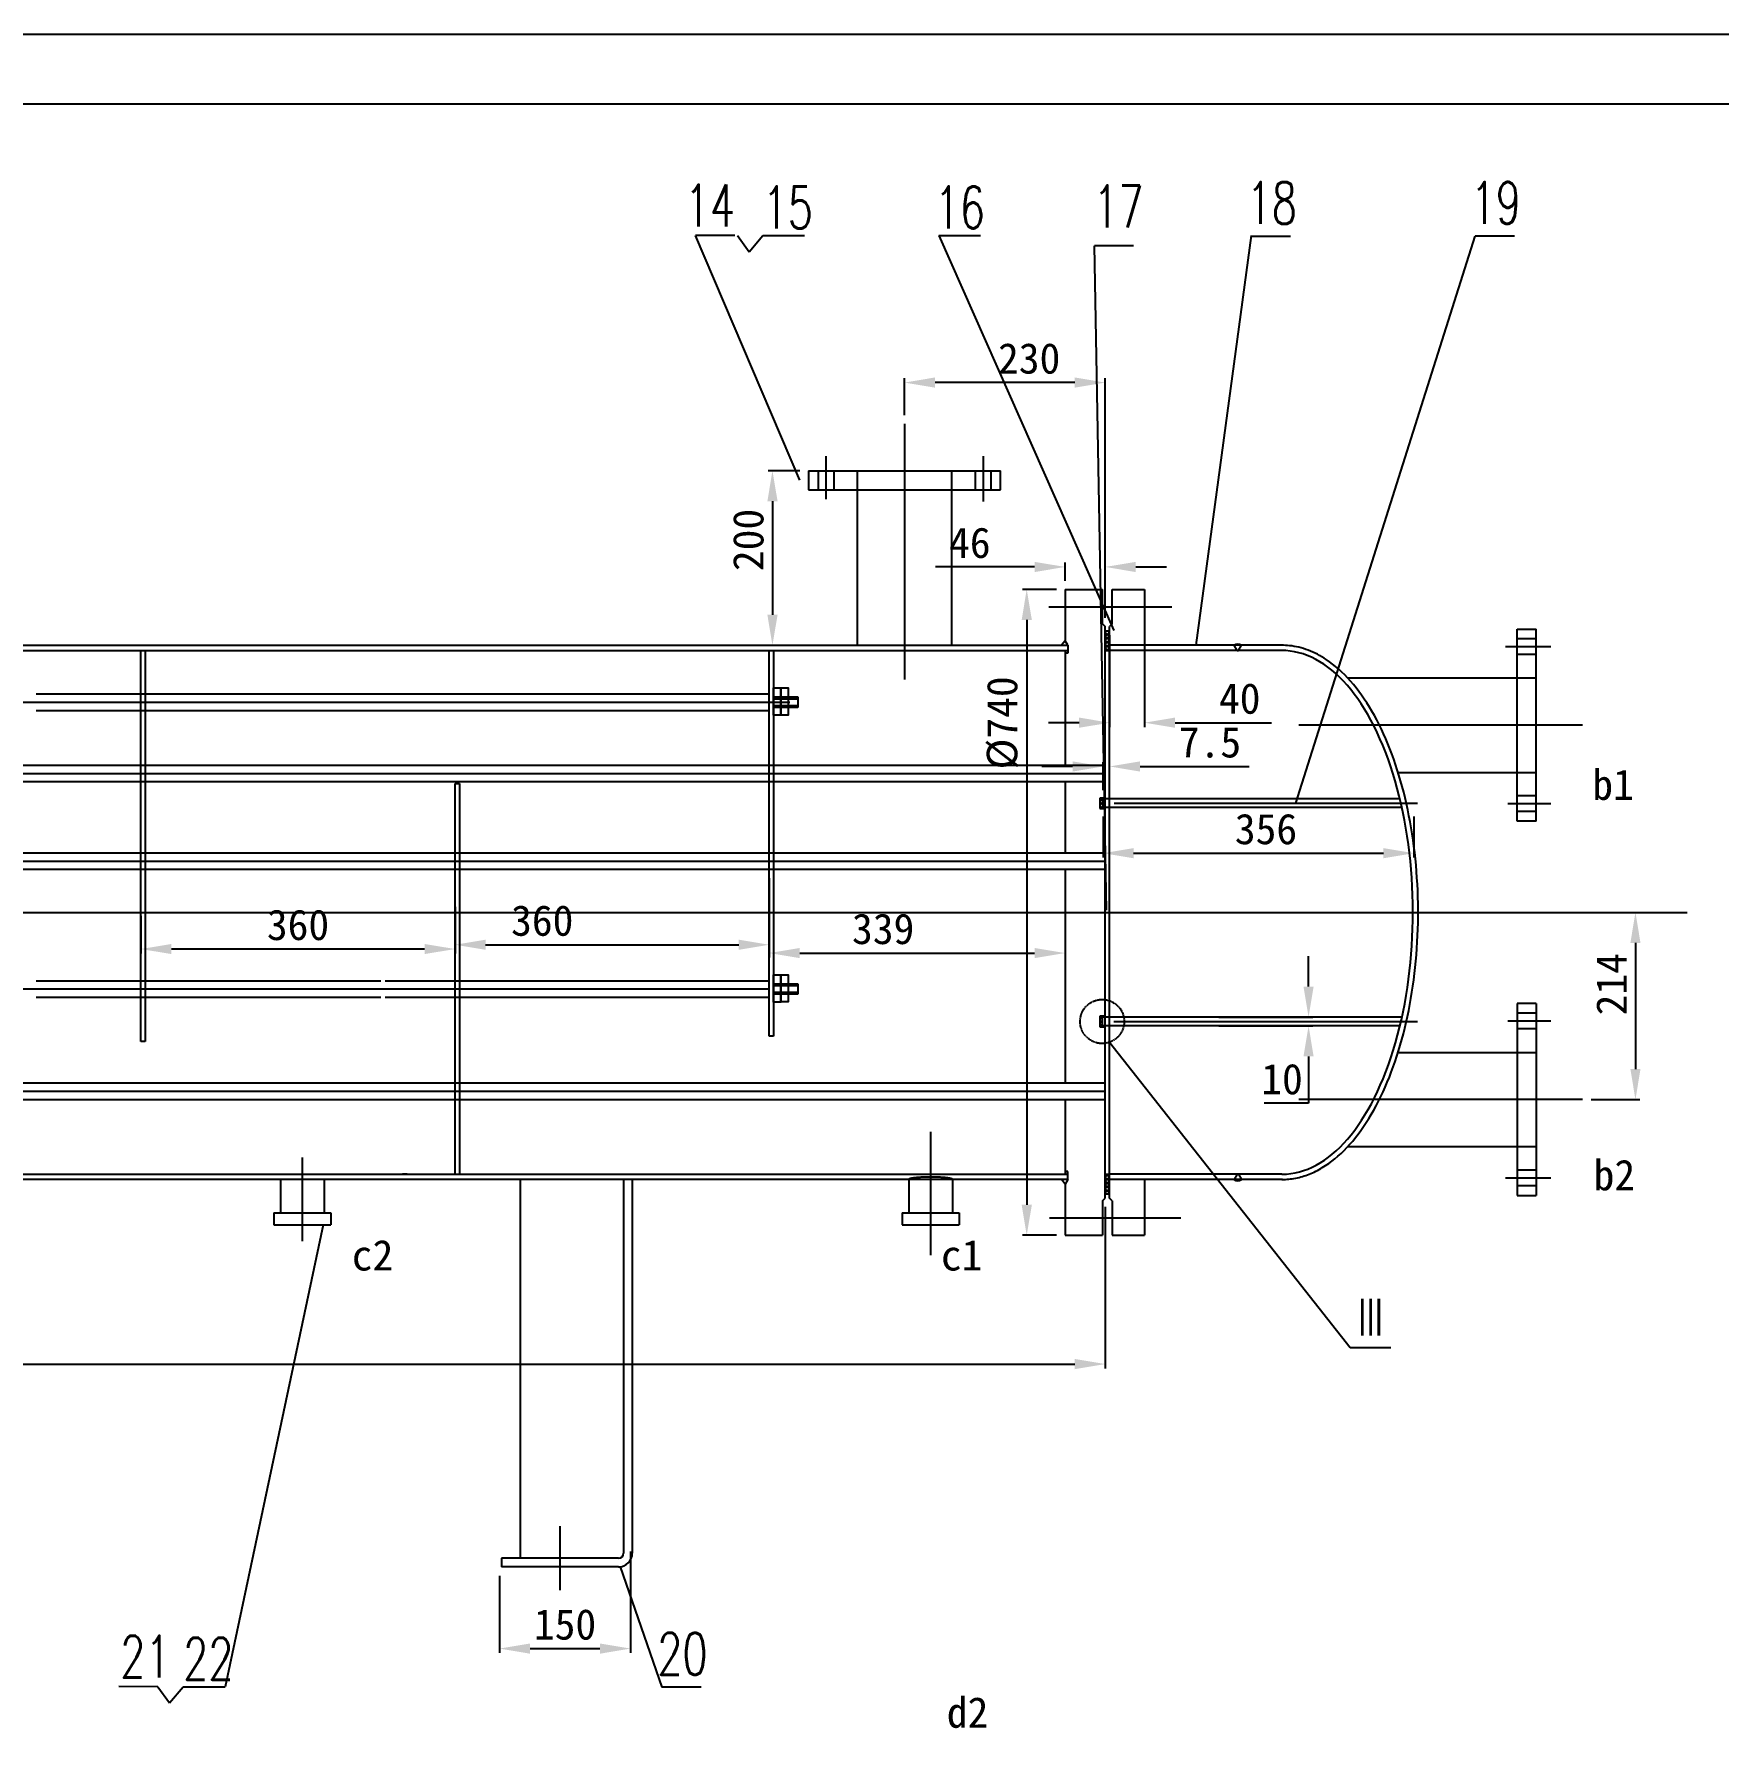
# Model space of a CAD drawing. Header units: millimetres. Extents: x -488296 to -479566, y 284705 to 289457.
# Drawn here: x -483095 to -481165, y 287509 to 289457 of the extents above; entities that cross this region are included whole.
import ezdxf
from ezdxf.lldxf.tags import DXFTag

# ---------------------------------------------------------------- set-up
doc = ezdxf.new("R2010")
doc.units = ezdxf.units.MM
doc.linetypes.add('CENTER2', pattern=[1.125, 0.75, -0.125, 0.125, -0.125])
for name, color, linetype in [('CDR_DWG1', 4, 'Continuous'), ('xishixian', 3, 'CENTER2'), ('中心线', 1, 'CENTERX2')]:
    doc.layers.add(name, color=color, linetype=linetype)
doc.styles.add('HZ', font='ROMANS.shx', dxfattribs={"width": 0.7, "height": 32, "bigfont": 'HZ.shx'})
tags = doc.linetypes.add('CENTERX2', pattern=[101.6, 63.5, -12.7, 12.7, -12.7]).pattern_tags.tags
tags[10:11] = [DXFTag(74, 4), DXFTag(75, 0), DXFTag(340, '0'), DXFTag(46, 1.0), DXFTag(50, 0.0), DXFTag(44, 0.0), DXFTag(45, 0.0)]
tags[8:9] = [DXFTag(74, 4), DXFTag(75, 0), DXFTag(340, '0'), DXFTag(46, 1.0), DXFTag(50, 0.0), DXFTag(44, 0.0), DXFTag(45, 0.0)]
tags[6:7] = [DXFTag(74, 4), DXFTag(75, 0), DXFTag(340, '0'), DXFTag(46, 1.0), DXFTag(50, 0.0), DXFTag(44, 0.0), DXFTag(45, 0.0)]
tags[4:5] = [DXFTag(74, 4), DXFTag(75, 0), DXFTag(340, '0'), DXFTag(46, 1.0), DXFTag(50, 0.0), DXFTag(44, 0.0), DXFTag(45, 0.0)]
doc.dimstyles.get("Standard").update_dxf_attribs({"dimscale": 10, "dimtxt": 3.5, "dimasz": 3.5, "dimexe": 0.5, "dimexo": 1, "dimgap": 1, "dimtad": 1, "dimtoh": 1, "dimdec": 1, "dimdsep": 46, "dimtxsty": 'Standard', "dimcen": 0.09, "dimclrd": 256, "dimclre": 256, "dimclrt": 256, "dimadec": 0, "dimazin": 2, "dimtfac": 1, "dimtdec": 1, "dimtofl": 0, "dimtmove": 0, "dimatfit": 3, "dimfxl": 1, "dimtolj": 1, "dimtzin": 0, "dimarcsym": 0})

# ---------------------------------------------------------------- blocks, each defined once
blk = doc.blocks.new('*D14')
at = {"lineweight": -2}
for p, q in [((-481869.4, 288560.8), (-481869.4, 288513.6)), ((-481513.2, 288560.8), (-481513.2, 288513.6)), ((-481834.4, 288518.6), (-481548.2, 288518.6))]:
    blk.add_line(p, q, dxfattribs=at)
for points in [[(-481834.4, 288524.4), (-481834.4, 288512.8), (-481869.4, 288518.6)], [(-481548.2, 288524.4), (-481548.2, 288512.8), (-481513.2, 288518.6)]]:
    blk.add_solid(points)
at = {"layer": 'DEFPOINTS', "color": 0}
for p in [(-481869.4, 288570.8), (-481513.2, 288570.8), (-481513.2, 288518.6)]:
    blk.add_point(p, dxfattribs=at)
at = {"insert": (-481682.7, 288546.1), "char_height": 35, "attachment_point": 5}
blk.add_mtext('\\A1;356', dxfattribs=at)
blk = doc.blocks.new('*D16')
at = {"lineweight": -2}
for p, q in [((-481274.7, 288450.8), (-481254.3, 288450.8)), ((-481259.3, 288415.8), (-481259.3, 288271.3)), ((-481309.9, 288236.3), (-481254.3, 288236.3))]:
    blk.add_line(p, q, dxfattribs=at)
for points in [[(-481265.1, 288415.8), (-481253.5, 288415.8), (-481259.3, 288450.8)], [(-481265.1, 288271.3), (-481253.5, 288271.3), (-481259.3, 288236.3)]]:
    blk.add_solid(points)
at = {"layer": 'DEFPOINTS', "color": 0}
for p in [(-481284.7, 288450.8), (-481319.9, 288236.3), (-481259.3, 288236.3)]:
    blk.add_point(p, dxfattribs=at)
at = {"insert": (-481286.8, 288368.5), "char_height": 35, "attachment_point": 5, "rotation": 90}
blk.add_mtext('\\A1;214', dxfattribs=at)
blk = doc.blocks.new('*D38')
at = {"lineweight": -2}
for p, q in [((-482096.9, 289020.6), (-482096.9, 289062.8)), ((-481901.9, 289057.8), (-482061.9, 289057.8)), ((-481866.9, 288850.8), (-481866.9, 289062.8))]:
    blk.add_line(p, q, dxfattribs=at)
for points in [[(-482061.9, 289063.7), (-482061.9, 289052), (-482096.9, 289057.8)], [(-481901.9, 289063.7), (-481901.9, 289052), (-481866.9, 289057.8)]]:
    blk.add_solid(points)
at = {"layer": 'DEFPOINTS', "color": 0}
for p in [(-482096.9, 289057.8), (-482096.9, 289010.6), (-481866.9, 288840.8)]:
    blk.add_point(p, dxfattribs=at)
at = {"insert": (-481954.1, 289085.3), "char_height": 35, "attachment_point": 5}
blk.add_mtext('\\A1;230', dxfattribs=at)
blk = doc.blocks.new('*D17')
at = {"lineweight": -2}
for p, q in [((-482252, 288480.1), (-482252, 288399.2)), ((-481912.9, 288440.8), (-481912.9, 288399.2)), ((-482217, 288404.2), (-481947.9, 288404.2))]:
    blk.add_line(p, q, dxfattribs=at)
for points in [[(-482217, 288410), (-482217, 288398.4), (-482252, 288404.2)], [(-481947.9, 288410), (-481947.9, 288398.4), (-481912.9, 288404.2)]]:
    blk.add_solid(points)
at = {"layer": 'DEFPOINTS', "color": 0}
for p in [(-482252, 288490.1), (-481912.9, 288450.8), (-481912.9, 288404.2)]:
    blk.add_point(p, dxfattribs=at)
at = {"insert": (-482121.4, 288431.7), "char_height": 35, "attachment_point": 5}
blk.add_mtext('\\A1;339', dxfattribs=at)
blk = doc.blocks.new('*D18')
at = {"lineweight": -2}
for p, q in [((-482252, 288490.1), (-482252, 288408.7)), ((-482612, 288457), (-482612, 288408.7)), ((-482577, 288413.7), (-482287, 288413.7))]:
    blk.add_line(p, q, dxfattribs=at)
for points in [[(-482577, 288419.5), (-482577, 288407.9), (-482612, 288413.7)], [(-482287, 288419.5), (-482287, 288407.9), (-482252, 288413.7)]]:
    blk.add_solid(points)
at = {"layer": 'DEFPOINTS', "color": 0}
for p in [(-482252, 288500.1), (-482612, 288467), (-482252, 288413.7)]:
    blk.add_point(p, dxfattribs=at)
at = {"insert": (-482512.1, 288441.2), "char_height": 35, "attachment_point": 5}
blk.add_mtext('\\A1;360', dxfattribs=at)
blk = doc.blocks.new('*D39')
at = {"lineweight": -2}
for p, q in [((-485517, 288113.3), (-485517, 287928.3)), ((-481866.9, 288113.3), (-481866.9, 287928.3)), ((-485482, 287933.3), (-481901.9, 287933.3))]:
    blk.add_line(p, q, dxfattribs=at)
for points in [[(-485482, 287939.1), (-485482, 287927.4), (-485517, 287933.3)], [(-481901.9, 287939.1), (-481901.9, 287927.4), (-481866.9, 287933.3)]]:
    blk.add_solid(points)
at = {"layer": 'DEFPOINTS', "color": 0}
for p in [(-485517, 288123.3), (-481866.9, 288123.3), (-481866.9, 287933.3)]:
    blk.add_point(p, dxfattribs=at)
at = {"insert": (-483720.1, 287960.8), "char_height": 35, "attachment_point": 5}
blk.add_mtext('\\A1;3650', dxfattribs=at)
blk = doc.blocks.new('*D19')
at = {"lineweight": -2}
for p, q in [((-481922.9, 288820.8), (-481961.9, 288820.8)), ((-481956.9, 288785.8), (-481956.9, 288115.8)), ((-481922.9, 288080.8), (-481961.9, 288080.8))]:
    blk.add_line(p, q, dxfattribs=at)
for points in [[(-481962.7, 288785.8), (-481951, 288785.8), (-481956.9, 288820.8)], [(-481962.7, 288115.8), (-481951, 288115.8), (-481956.9, 288080.8)]]:
    blk.add_solid(points)
at = {"layer": 'DEFPOINTS', "color": 0}
for p in [(-481912.9, 288820.8), (-481956.9, 288080.8), (-481912.9, 288080.8)]:
    blk.add_point(p, dxfattribs=at)
at = {"insert": (-481984.4, 288667.9), "char_height": 35, "attachment_point": 5, "rotation": 90}
blk.add_mtext('\\A1;%%C740', dxfattribs=at)
blk = doc.blocks.new('*D20')
at = {"lineweight": -2}
for p, q in [((-482216.9, 288956.8), (-482253.3, 288956.8)), ((-482248.3, 288921.8), (-482248.3, 288791.8)), ((-482254.4, 288756.8), (-482253.3, 288756.8))]:
    blk.add_line(p, q, dxfattribs=at)
for points in [[(-482254.1, 288921.8), (-482242.4, 288921.8), (-482248.3, 288956.8)], [(-482254.1, 288791.8), (-482242.4, 288791.8), (-482248.3, 288756.8)]]:
    blk.add_solid(points)
at = {"layer": 'DEFPOINTS', "color": 0}
for p in [(-482206.9, 288956.8), (-482248.3, 288756.8), (-482244.4, 288756.8)]:
    blk.add_point(p, dxfattribs=at)
at = {"insert": (-482275.8, 288877.5), "char_height": 35, "attachment_point": 5, "rotation": 90}
blk.add_mtext('\\A1;200', dxfattribs=at)
blk = doc.blocks.new('*D28')
at = {"lineweight": -2}
for p, q in [((-481821.9, 288810.8), (-481821.9, 288663.1)), ((-481861.9, 288768.3), (-481861.9, 288663.1)), ((-481896.9, 288668.1), (-481931.9, 288668.1)), ((-481786.9, 288668.1), (-481676.5, 288668.1))]:
    blk.add_line(p, q, dxfattribs=at)
for points in [[(-481896.9, 288674), (-481896.9, 288662.3), (-481861.9, 288668.1)], [(-481786.9, 288674), (-481786.9, 288662.3), (-481821.9, 288668.1)]]:
    blk.add_solid(points)
at = {"layer": 'DEFPOINTS', "color": 0}
for p in [(-481821.9, 288820.8), (-481861.9, 288778.3), (-481821.9, 288668.1)]:
    blk.add_point(p, dxfattribs=at)
at = {"insert": (-481712.8, 288695.6), "char_height": 35, "attachment_point": 5}
blk.add_mtext('\\A1;40', dxfattribs=at)
blk = doc.blocks.new('*D29')
at = {"lineweight": -2}
for p, q in [((-481947.9, 288846.6), (-482061.3, 288846.6)), ((-481912.9, 288830.8), (-481912.9, 288851.6)), ((-481866.9, 288788.3), (-481866.9, 288851.6)), ((-481831.9, 288846.6), (-481796.9, 288846.6))]:
    blk.add_line(p, q, dxfattribs=at)
for points in [[(-481947.9, 288852.4), (-481947.9, 288840.7), (-481912.9, 288846.6)], [(-481831.9, 288852.4), (-481831.9, 288840.7), (-481866.9, 288846.6)]]:
    blk.add_solid(points)
at = {"layer": 'DEFPOINTS', "color": 0}
for p in [(-481912.9, 288846.6), (-481912.9, 288820.8), (-481866.9, 288778.3)]:
    blk.add_point(p, dxfattribs=at)
at = {"insert": (-482022.1, 288874.1), "char_height": 35, "attachment_point": 5}
blk.add_mtext('\\A1;46', dxfattribs=at)
blk = doc.blocks.new('*D6')
at = {"lineweight": -2}
for p, q in [((-481633.9, 288365.8), (-481633.9, 288400.8)), ((-481736.9, 288330.8), (-481628.9, 288330.8)), ((-481736.9, 288320.8), (-481628.9, 288320.8)), ((-481633.9, 288285.8), (-481633.9, 288232.1)), ((-481633.9, 288232.1), (-481684.7, 288232.1))]:
    blk.add_line(p, q, dxfattribs=at)
for points in [[(-481639.7, 288365.8), (-481628.1, 288365.8), (-481633.9, 288330.8)], [(-481639.7, 288285.8), (-481628.1, 288285.8), (-481633.9, 288320.8)]]:
    blk.add_solid(points)
at = {"layer": 'DEFPOINTS', "color": 0}
for p in [(-481746.9, 288330.8), (-481746.9, 288320.8), (-481633.9, 288320.8)]:
    blk.add_point(p, dxfattribs=at)
at = {"insert": (-481664.3, 288259.6), "char_height": 35, "attachment_point": 5}
blk.add_mtext('\\A1;10', dxfattribs=at)
blk = doc.blocks.new('*D7')
at = {"lineweight": -2}
for p, q in [((-482972, 288447), (-482972, 288403.8)), ((-482612, 288445.7), (-482612, 288403.8)), ((-482647, 288408.8), (-482937, 288408.8))]:
    blk.add_line(p, q, dxfattribs=at)
for points in [[(-482937, 288414.6), (-482937, 288403), (-482972, 288408.8)], [(-482647, 288414.6), (-482647, 288403), (-482612, 288408.8)]]:
    blk.add_solid(points)
at = {"layer": 'DEFPOINTS', "color": 0}
for p in [(-482972, 288457), (-482612, 288455.7), (-482972, 288408.8)]:
    blk.add_point(p, dxfattribs=at)
at = {"insert": (-482792, 288436.3), "char_height": 35, "attachment_point": 5}
blk.add_mtext('\\A1;360', dxfattribs=at)
blk = doc.blocks.new('*D24')
at = {"lineweight": -2}
for p, q in [((-482411, 287718.7), (-482411, 287602.3)), ((-482561, 287690.8), (-482561, 287602.3)), ((-482526, 287607.3), (-482446, 287607.3))]:
    blk.add_line(p, q, dxfattribs=at)
for points in [[(-482526, 287613.1), (-482526, 287601.4), (-482561, 287607.3)], [(-482446, 287613.1), (-482446, 287601.4), (-482411, 287607.3)]]:
    blk.add_solid(points)
at = {"layer": 'DEFPOINTS', "color": 0}
for p in [(-482411, 287728.7), (-482561, 287700.8), (-482411, 287607.3)]:
    blk.add_point(p, dxfattribs=at)
at = {"insert": (-482486, 287634.8), "char_height": 35, "attachment_point": 5}
blk.add_mtext('\\A1;150', dxfattribs=at)
blk = doc.blocks.new('*D43')
at = {"lineweight": -2}
for p, q in [((-481904.4, 288618), (-481939.4, 288618)), ((-481869.4, 288590.8), (-481869.4, 288623)), ((-481861.9, 288590.8), (-481861.9, 288623)), ((-481826.9, 288618), (-481701.9, 288618))]:
    blk.add_line(p, q, dxfattribs=at)
for points in [[(-481904.4, 288623.8), (-481904.4, 288612.1), (-481869.4, 288618)], [(-481826.9, 288623.8), (-481826.9, 288612.1), (-481861.9, 288618)]]:
    blk.add_solid(points)
at = {"layer": 'DEFPOINTS', "color": 0}
for p in [(-481869.4, 288618), (-481869.4, 288580.8), (-481861.9, 288580.8)]:
    blk.add_point(p, dxfattribs=at)
at = {"insert": (-481746.9, 288645.5), "char_height": 35, "attachment_point": 5}
blk.add_mtext('\\A1;7.5', dxfattribs=at)

msp = doc.modelspace()

# ---------------------------------------------------------------- hatches: boundary and pattern name
h = msp.add_hatch()
h.set_pattern_fill('ANSI37', color=0, style=0)
h.set_pattern_definition([(45, (5408.5745, 952.103), (-2.24506403, 2.24506403), []), (135, (5408.5745, 952.103), (-2.24506403, -2.24506403), [])])
h.paths.add_polyline_path([(-481866.94, 288750.78), (-481861.94, 288750.78), (-481861.94, 288773.28), (-481866.94, 288773.28)])
h.paths.add_polyline_path([(-481861.94, 288150.78), (-481866.94, 288150.78), (-481866.94, 288128.28), (-481861.94, 288128.28)])
h = msp.add_hatch()
h.set_pattern_fill('ANSI37', color=0, style=0)
h.set_pattern_definition([(45, (4796.353, 188.007), (-2.24506403, 2.24506403), []), (135, (4796.353, 188.007), (-2.24506403, -2.24506403), [])])
h.paths.add_polyline_path([(-481869.64, 288575.78), (-481872.64, 288575.78), (-481872.64, 288569.78), (-481869.64, 288569.78)])
h.paths.add_polyline_path([(-481869.64, 288581.78), (-481872.64, 288581.78), (-481872.64, 288575.78), (-481869.64, 288575.78)])
h = msp.add_hatch()
h.set_pattern_fill('ANSI37', color=0, style=0)
h.set_pattern_definition([(45, (4796.0513, -61.992), (-2.24506403, 2.24506403), []), (135, (4796.0513, -61.992), (-2.24506403, -2.24506403), [])])
h.paths.add_polyline_path([(-481869.94, 288325.78), (-481872.94, 288325.78), (-481872.94, 288319.78), (-481869.94, 288319.78)])
h.paths.add_polyline_path([(-481869.94, 288331.78), (-481872.94, 288331.78), (-481872.94, 288325.78), (-481869.94, 288325.78)])

# ---------------------------------------------------------------- linework, layer by layer
at = {"color": 0}
for p, q in [((-482217.08, 288946.09), (-482336.3, 289226.47)), ((-482291.5, 289226.36), (-482336.3, 289226.47)), ((-482057.77, 289226.47), (-481857.14, 288773.88)), ((-481865.5, 288453.34), (-481879.28, 289214.53)), ((-481834.48, 289214.42), (-481879.28, 289214.53)), ((-481762.78, 288756.78), (-481699.45, 289226.29)), ((-481654.72, 289225.2), (-481699.52, 289225.31)), ((-481648.64, 288575.78), (-481442.82, 289225.49)), ((-481398.02, 289225.38), (-481442.82, 289225.49)), ((-482206.94, 288956.78), (-481986.94, 288956.78)), ((-482206.94, 288956.78), (-482206.94, 288934.78)), ((-482195.94, 288956.78), (-482195.94, 288934.78)), ((-482177.94, 288956.78), (-482177.94, 288934.78)), ((-482150.94, 288956.78), (-482042.94, 288956.78)), ((-482150.94, 288756.78), (-482150.94, 288956.78)), ((-482042.94, 288956.78), (-482042.94, 288756.78)), ((-482015.94, 288956.78), (-482015.94, 288934.78)), ((-481997.94, 288956.78), (-481997.94, 288934.78)), ((-481986.94, 288934.78), (-481986.94, 288956.78)), ((-482206.94, 288934.78), (-481986.94, 288934.78)), ((-481912.94, 288820.78), (-481912.94, 288761.98)), ((-481912.94, 288820.78), (-481869.94, 288820.78)), ((-481869.94, 288781.28), (-481869.94, 288820.78)), ((-481858.94, 288820.78), (-481821.94, 288820.78)), ((-481858.94, 288781.28), (-481858.94, 288820.78)), ((-481821.94, 288820.78), (-481821.94, 288756.78)), ((-481869.94, 288781.28), (-481866.94, 288778.28)), ((-481858.94, 288781.28), (-481861.94, 288778.28)), ((-481912.94, 288761.98), (-481916.87, 288756.78)), ((-481909.94, 288756.78), (-481912.94, 288761.98)), ((-481866.94, 288123.28), (-481866.94, 288778.28)), ((-481866.94, 288123.28), (-481866.94, 288778.28)), ((-481866.94, 288773.28), (-481861.94, 288773.28)), ((-481861.94, 288123.28), (-481861.94, 288778.28)), ((-481861.94, 288123.28), (-481861.94, 288778.28)), ((-481394.89, 288555.23), (-481394.89, 288775.23)), ((-481394.89, 288775.23), (-481372.89, 288775.23)), ((-481372.89, 288764.23), (-481394.89, 288764.23)), ((-481372.89, 288555.23), (-481372.89, 288775.23)), ((-485473.98, 288756.78), (-481909.94, 288756.78)), ((-485470.98, 288750.78), (-481909.94, 288750.78)), ((-482971.98, 288303.03), (-482971.98, 288750.78)), ((-482966.98, 288750.78), (-482966.98, 288303.03)), ((-482946.98, 288750.78), (-482941.98, 288750.78)), ((-482254.72, 288756.78), (-482249.72, 288756.78)), ((-482251.98, 288309.03), (-482251.98, 288750.78)), ((-482246.98, 288750.78), (-482246.98, 288309.03)), ((-481912.94, 288750.78), (-481912.94, 288619.57)), ((-481909.94, 288747.78), (-481912.94, 288747.78)), ((-481909.94, 288756.78), (-481909.94, 288747.78)), ((-481866.94, 288750.78), (-481861.94, 288750.78)), ((-481663.62, 288756.78), (-481861.94, 288756.78)), ((-481663.97, 288750.78), (-481861.94, 288750.78)), ((-481715.88, 288750.78), (-481719.35, 288756.78)), ((-481715.88, 288750.78), (-481714.38, 288750.78)), ((-481714.38, 288750.78), (-481710.92, 288756.78)), ((-481372.89, 288746.23), (-481394.89, 288746.23)), ((-481372.89, 288719.23), (-481589.07, 288719.23)), ((-481372.89, 288611.23), (-481372.89, 288719.23)), ((-483092.06, 288701.13), (-482251.98, 288701.13)), ((-483092.06, 288682.13), (-482251.98, 288682.13)), ((-482246.98, 288697.63), (-482219.26, 288697.63)), ((-482246.98, 288685.63), (-482246.98, 288697.63)), ((-482246.98, 288695.63), (-482219.26, 288695.63)), ((-482219.26, 288687.63), (-482246.98, 288687.63)), ((-482219.26, 288685.63), (-482246.98, 288685.63)), ((-482219.26, 288697.63), (-482219.26, 288685.63)), ((-485516.98, 288619.57), (-481866.94, 288619.57)), ((-481531.81, 288611.23), (-481372.89, 288611.23)), ((-485516.98, 288600.57), (-481866.94, 288600.57)), ((-482611.98, 288150.67), (-482611.98, 288598.42)), ((-482611.98, 288598.42), (-482606.98, 288598.42)), ((-482606.98, 288598.42), (-482606.98, 288150.67)), ((-481912.94, 288600.57), (-481912.94, 288519.14)), ((-481866.94, 288581.78), (-481872.94, 288581.78)), ((-481872.94, 288581.78), (-481872.94, 288569.78)), ((-481872.94, 288569.78), (-481866.94, 288569.78)), ((-481872.94, 288569.78), (-481869.94, 288569.78)), ((-481869.44, 288569.78), (-481869.44, 288581.78)), ((-481529.14, 288580.78), (-481869.44, 288580.78)), ((-481526.85, 288570.78), (-481869.44, 288570.78)), ((-481372.89, 288584.23), (-481394.89, 288584.23)), ((-481372.89, 288566.23), (-481394.89, 288566.23)), ((-481372.89, 288555.23), (-481394.89, 288555.23)), ((-485516.98, 288519.14), (-481866.94, 288519.14)), ((-485516.98, 288500.14), (-481866.94, 288500.14)), ((-481912.94, 288500.14), (-481912.94, 288255.48)), ((-483092.06, 288372.52), (-482697.06, 288372.52)), ((-482692.06, 288372.52), (-482251.98, 288372.52)), ((-483092.06, 288353.52), (-482697.06, 288353.52)), ((-482692.06, 288353.52), (-482251.98, 288353.52)), ((-482246.98, 288369.02), (-482219.26, 288369.02)), ((-482246.98, 288357.02), (-482246.98, 288369.02)), ((-482246.98, 288367.02), (-482219.26, 288367.02)), ((-482219.26, 288359.02), (-482246.98, 288359.02)), ((-482219.26, 288357.02), (-482246.98, 288357.02)), ((-482219.26, 288369.02), (-482219.26, 288357.02)), ((-481866.94, 288331.78), (-481872.94, 288331.78)), ((-481872.94, 288331.78), (-481872.94, 288319.78)), ((-481869.94, 288319.78), (-481869.94, 288331.78)), ((-481372.89, 288346.33), (-481394.89, 288346.33)), ((-481394.89, 288346.33), (-481394.89, 288126.33)), ((-481372.89, 288335.33), (-481394.89, 288335.33)), ((-481372.89, 288346.33), (-481372.89, 288126.33)), ((-481872.94, 288319.78), (-481866.94, 288319.78)), ((-481872.94, 288319.78), (-481869.94, 288319.78)), ((-481526.88, 288330.78), (-481869.94, 288330.78)), ((-481529.17, 288320.78), (-481869.94, 288320.78)), ((-481372.89, 288317.33), (-481394.89, 288317.33)), ((-482966.98, 288303.03), (-482971.98, 288303.03)), ((-482246.98, 288309.03), (-482251.98, 288309.03)), ((-481861.94, 288302.02), (-481586.41, 287952.11)), ((-481531.81, 288290.33), (-481372.89, 288290.33)), ((-481372.89, 288290.33), (-481372.89, 288182.33)), ((-485516.98, 288255.48), (-481866.94, 288255.48)), ((-485516.98, 288236.48), (-481866.94, 288236.48)), ((-481912.94, 288236.48), (-481912.94, 288150.78)), ((-481372.89, 288182.33), (-481589.07, 288182.33)), ((-485473.98, 288150.78), (-481909.94, 288150.78)), ((-481909.94, 288144.78), (-485473.98, 288144.78)), ((-482812.17, 288144.78), (-482812.17, 288106.38)), ((-482744.9, 288144.78), (-482762.17, 288144.78)), ((-482762.17, 288144.78), (-482762.17, 288106.38)), ((-482667.06, 288150.78), (-482672.06, 288150.78)), ((-482537.09, 287710.78), (-482537.09, 288144.78)), ((-482418.89, 288144.78), (-482418.89, 287716.78)), ((-482418.89, 288144.78), (-482418.89, 287716.78)), ((-482408.89, 288144.78), (-482408.89, 287716.78)), ((-482408.89, 288144.78), (-482408.89, 287716.78)), ((-482091.94, 288144.78), (-482091.94, 288106.38)), ((-482041.94, 288144.78), (-482041.94, 288106.38)), ((-481912.94, 288139.58), (-481916.87, 288144.78)), ((-481909.94, 288153.78), (-481912.94, 288153.78)), ((-481909.94, 288144.78), (-481912.94, 288139.58)), ((-481912.94, 288139.58), (-481912.94, 288080.78)), ((-481909.94, 288144.78), (-481909.94, 288153.78)), ((-481866.94, 288150.78), (-481861.94, 288150.78)), ((-481664.38, 288150.78), (-481861.94, 288150.78)), ((-481663.68, 288144.78), (-481861.94, 288144.78)), ((-481821.94, 288144.78), (-481821.94, 288080.78)), ((-481715.88, 288150.78), (-481719.35, 288144.78)), ((-481715.88, 288150.78), (-481714.38, 288150.78)), ((-481664.38, 288150.78), (-481714.38, 288150.78)), ((-481714.38, 288150.78), (-481710.92, 288144.78)), ((-481664.38, 288144.78), (-481710.92, 288144.78)), ((-481372.89, 288155.33), (-481394.89, 288155.33)), ((-481372.89, 288137.33), (-481394.89, 288137.33)), ((-481869.94, 288120.28), (-481866.94, 288123.28)), ((-481869.94, 288120.28), (-481869.94, 288080.78)), ((-481866.94, 288128.28), (-481861.94, 288128.28)), ((-481858.94, 288120.28), (-481861.94, 288123.28)), ((-481858.94, 288120.28), (-481858.94, 288080.78)), ((-481394.89, 288126.33), (-481372.89, 288126.33)), ((-482819.8, 288106.38), (-482754.54, 288106.38)), ((-482819.8, 288106.38), (-482819.8, 288092.9)), ((-482754.54, 288106.38), (-482754.54, 288092.9)), ((-482099.57, 288106.38), (-482034.31, 288106.38)), ((-482099.57, 288106.38), (-482099.57, 288092.9)), ((-482034.31, 288106.38), (-482034.31, 288092.9)), ((-482763.29, 288092.9), (-482875.64, 287563.64)), ((-482819.8, 288092.9), (-482754.54, 288092.9)), ((-482099.57, 288092.9), (-482034.31, 288092.9)), ((-481912.94, 288080.78), (-481869.94, 288080.78)), ((-481858.94, 288080.78), (-481821.94, 288080.78)), ((-481586.41, 287952.11), (-481539.76, 287952.13)), ((-482491.89, 287747.4), (-482491.89, 287674.15)), ((-482491.89, 287747.4), (-482491.89, 287674.15)), ((-482558.89, 287710.78), (-482558.89, 287700.78)), ((-482424.89, 287710.78), (-482558.89, 287710.78)), ((-482558.89, 287710.78), (-482558.89, 287700.78)), ((-482424.89, 287700.78), (-482558.89, 287700.78)), ((-482422.96, 287700.78), (-482374.97, 287563.01)), ((-482952.48, 287563.64), (-482997.28, 287563.75)), ((-482330.17, 287562.9), (-482374.97, 287563.01))]:
    msp.add_line(p, q, dxfattribs=at)
at = {"color": 0, "linetype": 'Continuous'}
for p, q in [((-482288.3, 289226.47), (-482275.09, 289207.81)), ((-482275.09, 289207.81), (-482259.46, 289226.47)), ((-482259.46, 289226.47), (-482211.46, 289226.47)), ((-482057.77, 289226.47), (-482009.77, 289226.47)), ((-482952.48, 287563.64), (-482939.27, 287544.97)), ((-482939.27, 287544.97), (-482923.64, 287563.64)), ((-482923.64, 287563.64), (-482875.64, 287563.64))]:
    msp.add_line(p, q, dxfattribs=at)
at = {"color": 0}
for points in [[(-482246.98, 288707.91), (-482238.61, 288707.91), (-482238.61, 288676.7), (-482246.98, 288676.7)], [(-482238.61, 288707.91), (-482230.27, 288707.91), (-482230.27, 288676.76), (-482238.61, 288676.76)], [(-482246.98, 288379.29), (-482238.61, 288379.29), (-482238.61, 288348.08), (-482246.98, 288348.08)], [(-482238.61, 288379.29), (-482230.27, 288379.29), (-482230.27, 288348.15), (-482238.61, 288348.15)]]:
    msp.add_lwpolyline(points, close=True, dxfattribs=at)
msp.add_polyline3d([(-482041.93, 288144.78, 0), (-482041.94, 288144.85, 0), (-482041.96, 288144.92, 0), (-482042, 288144.98, 0), (-482042.06, 288145.05, 0), (-482042.12, 288145.12, 0), (-482042.21, 288145.19, 0), (-482042.3, 288145.25, 0), (-482042.42, 288145.32, 0), (-482042.54, 288145.39, 0), (-482042.68, 288145.45, 0), (-482042.84, 288145.52, 0), (-482043.01, 288145.58, 0), (-482043.2, 288145.65, 0), (-482043.4, 288145.71, 0), (-482043.61, 288145.78, 0), (-482043.84, 288145.84, 0), (-482044.08, 288145.9, 0), (-482044.34, 288145.97, 0), (-482044.6, 288146.03, 0), (-482044.89, 288146.09, 0), (-482045.18, 288146.15, 0), (-482045.49, 288146.2, 0), (-482045.81, 288146.26, 0), (-482046.15, 288146.32, 0), (-482046.5, 288146.38, 0), (-482046.85, 288146.43, 0), (-482047.23, 288146.48, 0), (-482047.61, 288146.54, 0), (-482048, 288146.59, 0), (-482048.41, 288146.64, 0), (-482048.83, 288146.69, 0), (-482049.26, 288146.74, 0), (-482049.7, 288146.79, 0), (-482050.15, 288146.83, 0), (-482050.61, 288146.88, 0), (-482051.08, 288146.92, 0), (-482051.55, 288146.96, 0), (-482052.04, 288147.01, 0), (-482052.54, 288147.05, 0), (-482053.05, 288147.08, 0), (-482053.56, 288147.12, 0), (-482054.08, 288147.16, 0), (-482054.61, 288147.19, 0), (-482055.15, 288147.22, 0), (-482055.69, 288147.25, 0), (-482056.25, 288147.28, 0), (-482056.8, 288147.31, 0), (-482057.37, 288147.34, 0), (-482057.94, 288147.36, 0), (-482058.51, 288147.39, 0), (-482059.09, 288147.41, 0), (-482059.68, 288147.43, 0), (-482060.27, 288147.45, 0), (-482060.86, 288147.47, 0), (-482061.46, 288147.48, 0), (-482062.06, 288147.5, 0), (-482062.66, 288147.51, 0), (-482063.27, 288147.52, 0), (-482063.87, 288147.53, 0), (-482064.48, 288147.54, 0), (-482065.1, 288147.54, 0), (-482065.71, 288147.55, 0), (-482066.32, 288147.55, 0), (-482066.93, 288147.55, 0), (-482067.55, 288147.55, 0), (-482068.16, 288147.55, 0), (-482068.77, 288147.54, 0), (-482069.39, 288147.54, 0), (-482070, 288147.53, 0), (-482070.6, 288147.52, 0), (-482071.21, 288147.51, 0), (-482071.81, 288147.5, 0), (-482072.41, 288147.48, 0), (-482073.01, 288147.47, 0), (-482073.6, 288147.45, 0), (-482074.19, 288147.43, 0), (-482074.78, 288147.41, 0), (-482075.36, 288147.39, 0), (-482075.93, 288147.36, 0), (-482076.5, 288147.34, 0), (-482077.07, 288147.31, 0), (-482077.62, 288147.28, 0), (-482078.18, 288147.25, 0), (-482078.72, 288147.22, 0), (-482079.26, 288147.19, 0), (-482079.79, 288147.16, 0), (-482080.31, 288147.12, 0), (-482080.82, 288147.08, 0), (-482081.33, 288147.05, 0), (-482081.83, 288147.01, 0), (-482082.32, 288146.96, 0), (-482082.79, 288146.92, 0), (-482083.26, 288146.88, 0), (-482083.72, 288146.83, 0), (-482084.17, 288146.79, 0), (-482084.61, 288146.74, 0), (-482085.04, 288146.69, 0), (-482085.46, 288146.64, 0), (-482085.87, 288146.59, 0), (-482086.26, 288146.54, 0), (-482086.64, 288146.48, 0), (-482087.02, 288146.43, 0), (-482087.37, 288146.38, 0), (-482087.72, 288146.32, 0), (-482088.06, 288146.26, 0), (-482088.38, 288146.2, 0), (-482088.69, 288146.15, 0), (-482088.98, 288146.09, 0), (-482089.27, 288146.03, 0), (-482089.53, 288145.97, 0), (-482089.79, 288145.9, 0), (-482090.03, 288145.84, 0), (-482090.26, 288145.78, 0), (-482090.47, 288145.71, 0), (-482090.67, 288145.65, 0), (-482090.86, 288145.58, 0), (-482091.03, 288145.52, 0), (-482091.19, 288145.45, 0), (-482091.33, 288145.39, 0), (-482091.45, 288145.32, 0), (-482091.57, 288145.25, 0), (-482091.66, 288145.19, 0), (-482091.75, 288145.12, 0), (-482091.81, 288145.05, 0), (-482091.87, 288144.98, 0), (-482091.9, 288144.92, 0), (-482091.93, 288144.85, 0), (-482091.93, 288144.78, 0)], dxfattribs=at)
for centre, radius, start, end in [((-481715.13, 288751.46), 6.79, 51.64774, 128.39207), ((-481715.13, 288150.1), 6.79, 231.60793, 308.35226), ((-482424.89, 287716.78), 6, 270, 0), ((-482424.89, 287716.78), 16, 270, 0), ((-482424.89, 287716.78), 6, 270, 0), ((-482424.89, 287716.78), 16, 270, 0)]:
    msp.add_arc(centre, radius, start, end, dxfattribs=at)
msp.add_ellipse((-481664.34, 288450.78), major_axis=(0.04, 300), ratio=0.5, start_param=3.1415927, end_param=6.2876767, dxfattribs=at)
msp.add_open_spline([(-481664.38, 288144.78), (-481659.13, 288144.78), (-481653.88, 288145.29), (-481643.46, 288147.32), (-481638.29, 288148.84), (-481628.09, 288152.86), (-481623.07, 288155.35), (-481608.3, 288164.22), (-481598.84, 288171.99), (-481581, 288190.85), (-481572.61, 288201.95), (-481557.11, 288227.03), (-481550.02, 288241.03), (-481537.33, 288271.41), (-481531.75, 288287.79), (-481522.28, 288322.37), (-481518.39, 288340.55), (-481512.45, 288378.05), (-481510.4, 288397.36), (-481508.2, 288436.41), (-481508.05, 288456.15), (-481509.66, 288495.3), (-481511.42, 288514.73), (-481516.79, 288552.56), (-481520.4, 288570.96), (-481529.35, 288606.06), (-481534.68, 288622.76), (-481546.89, 288653.86), (-481553.77, 288668.25), (-481568.86, 288694.21), (-481577.07, 288705.77), (-481594.58, 288725.64), (-481603.88, 288733.94), (-481620.34, 288744.9), (-481627.27, 288748.5), (-481641.41, 288753.85), (-481648.61, 288755.58), (-481658.91, 288756.66), (-481661.97, 288756.8), (-481665.03, 288756.78)], degree=3, knots=[3.1415927, 3.1415927, 3.1415927, 3.1415927, 3.2388504, 3.2388504, 3.3361081, 3.3361081, 3.4333658, 3.4333658, 3.6278678, 3.6278678, 3.8223698, 3.8223698, 4.0168718, 4.0168718, 4.2113738, 4.2113738, 4.4058758, 4.4058758, 4.6003778, 4.6003778, 4.7948798, 4.7948798, 4.9893818, 4.9893818, 5.1838839, 5.1838839, 5.3783859, 5.3783859, 5.5728879, 5.5728879, 5.7673899, 5.7673899, 5.9618919, 5.9618919, 6.0964848, 6.0964848, 6.2310777, 6.2310777, 6.2876767, 6.2876767, 6.2876767, 6.2876767], dxfattribs=at)
at = {"layer": 'CDR_DWG1', "color": 4}
msp.add_line((-486085.72, 289377.2), (-479645.72, 289377.2), dxfattribs=at)
msp.add_lwpolyline([(-486285.72, 284705.2), (-486285.72, 289457.2), (-479565.72, 289457.2), (-479565.72, 284705.2)], close=True, dxfattribs=at)
at = {"layer": 'xishixian'}
msp.add_circle((-481870.44, 288325.78), 25.24, dxfattribs=at)
at = {"layer": '中心线'}
for p, q in [((-482096.94, 289010.6), (-482096.94, 288717.58)), ((-482096.94, 288992.33), (-482096.94, 288729.24)), ((-482186.94, 288973.41), (-482186.94, 288924.12)), ((-482006.94, 288973.41), (-482006.94, 288921.64)), ((-481931.55, 288800.78), (-481852.1, 288800.78)), ((-481863.89, 288800.78), (-481790.47, 288800.78)), ((-481356.26, 288755.23), (-481408.03, 288755.23)), ((-485499.73, 288691.63), (-482228.3, 288691.63)), ((-481319.92, 288665.23), (-481645.05, 288665.23)), ((-481337.34, 288665.23), (-481600.43, 288665.23)), ((-485499.02, 288610.07), (-481866.94, 288610.07)), ((-481856.53, 288575.78), (-481509.22, 288575.78)), ((-481356.26, 288575.23), (-481405.55, 288575.23)), ((-485501.65, 288509.64), (-481866.94, 288509.64)), ((-486016.78, 288450.78), (-481199.97, 288450.78)), ((-485508.98, 288363.02), (-482251.98, 288363.02)), ((-481857.17, 288325.78), (-481509.24, 288325.78)), ((-481356.26, 288326.33), (-481405.55, 288326.33)), ((-485492.75, 288245.98), (-481866.94, 288245.98)), ((-481319.92, 288236.33), (-481645.05, 288236.33)), ((-481337.34, 288236.33), (-481600.43, 288236.33)), ((-482066.94, 288057.93), (-482066.94, 288199.41)), ((-482787.17, 288169.95), (-482787.17, 288074.24)), ((-481356.26, 288146.33), (-481408.03, 288146.33)), ((-481930.63, 288100.78), (-481859.27, 288100.78)), ((-481863, 288100.78), (-481780.11, 288100.78))]:
    msp.add_line(p, q, dxfattribs=at)

# ---------------------------------------------------------------- texts
at = {"color": 0, "style": 'HZ', "width": 0.7}
for s, height, p in [('18', 48.046, (-481704.81, 289239.53)), ('19', 48.046, (-481448.11, 289239.71)), ('14', 48.046, (-482348.71, 289236.59)), ('15', 48.046, (-482259.46, 289234.47)), ('16', 48.046, (-482062.36, 289234.47)), ('17', 48.046, (-481880.51, 289235.6)), ('Ⅲ', 48.05, (-481578.78, 287961.38)), ('21', 48.046, (-482995.72, 287574.02)), ('22', 48.046, (-482923.64, 287571.64)), ('20', 48.046, (-482380.26, 287577.23))]:
    msp.add_text(s, height=height, dxfattribs=at).set_placement(p)
at = {"color": 0, "linetype": 'Continuous', "char_height": 35, "attachment_point": 5}
for s, insert in [('{\\fSimSun|b0|i0|c134|p54;b1}', (-481284.93, 288596.87)), ('{\\fSimSun|b0|i0|c134|p54;b2}', (-481283.44, 288149.59)), ('\\f宋体|b0|i0|c134|p54;c2', (-482706.61, 288057.71)), ('\\f宋体|b0|i0|c134|p54;c1', (-482031.45, 288057.71)), ('{\\fSimSun|b0|i0|c134|p54;d2}', (-482024.69, 287533.84))]:
    msp.add_mtext(s, dxfattribs=dict(at, insert=insert))

# ---------------------------------------------------------------- dimensions: what is measured, and where the dimension line sits
at = {"color": 0}
for base, p1, p2, picture, middle in [((-482096.94, 289057.83), (-481866.94, 288840.78), (-482096.94, 289010.6), '*D38', (-481954.13, 289057.83)), ((-481821.94, 288668.14), (-481861.94, 288778.28), (-481821.94, 288820.78), '*D28', (-481712.77, 288668.14)), ((-481869.44, 288617.98), (-481861.94, 288580.78), (-481869.44, 288580.78), '*D43', (-481746.94, 288617.98)), ((-482251.98, 288413.71), (-482611.98, 288466.99), (-482251.98, 288500.14), '*D18', (-482512.12, 288413.71)), ((-481912.94, 288404.21), (-482251.98, 288490.14), (-481912.94, 288450.78), '*D17', (-482121.43, 288404.21))]:
    dim = msp.add_linear_dim(base=base, p1=p1, p2=p2, dimstyle='Standard', dxfattribs=at)
    dim.commit()
    dim.dimension.update_dxf_attribs({"geometry": picture, "text_midpoint": middle, "dimtype": 160})
for base, p1, p2, picture, middle in [((-482248.27, 288756.78), (-482206.94, 288956.78), (-482244.44, 288756.78), '*D20', (-482248.27, 288877.54)), ((-481633.89, 288320.78), (-481746.86, 288330.78), (-481746.86, 288320.78), '*D6', (-481664.3, 288232.12))]:
    dim = msp.add_linear_dim(base=base, p1=p1, p2=p2, angle=90, dimstyle='Standard', dxfattribs=at)
    dim.commit()
    dim.dimension.update_dxf_attribs({"geometry": picture, "text_midpoint": middle, "dimtype": 160})
for base, p1, p2, picture, middle in [((-481912.94, 288846.58), (-481866.94, 288778.28), (-481912.94, 288820.78), '*D29', (-482022.11, 288874.08)), ((-482971.98, 288408.82), (-482611.98, 288455.65), (-482971.98, 288456.99), '*D7', (-482791.98, 288436.32)), ((-482411.02, 287607.28), (-482561.02, 287700.78), (-482411.02, 287728.75), '*D24', (-482486.02, 287634.78))]:
    dim = msp.add_linear_dim(base=base, p1=p1, p2=p2, dimstyle='Standard', dxfattribs=at)
    dim.commit()
    dim.dimension.update_dxf_attribs({"geometry": picture, "text_midpoint": middle})
for base, p1, p2, override, picture, middle in [((-481956.88, 288080.78), (-481912.94, 288820.78), (-481912.94, 288080.78), {"dimpost": '%%C<>'}, '*D19', (-481956.88, 288667.93)), ((-481259.3, 288236.33), (-481284.73, 288450.78), (-481319.92, 288236.33), {"dimdec": 0}, '*D16', (-481259.3, 288368.52))]:
    dim = msp.add_linear_dim(base=base, p1=p1, p2=p2, angle=90, dimstyle='Standard', override=override, dxfattribs=at)
    dim.commit()
    dim.dimension.update_dxf_attribs({"geometry": picture, "text_midpoint": middle, "dimtype": 160})
for base, p1, p2, picture, middle in [((-481513.16, 288518.6), (-481869.44, 288570.78), (-481513.16, 288570.78), '*D14', (-481682.7, 288518.6)), ((-481866.94, 287933.28), (-485516.98, 288123.28), (-481866.94, 288123.28), '*D39', (-483720.08, 287933.28))]:
    dim = msp.add_linear_dim(base=base, p1=p1, p2=p2, dimstyle='Standard', override={"dimdec": 0}, dxfattribs=at)
    dim.commit()
    dim.dimension.update_dxf_attribs({"geometry": picture, "text_midpoint": middle, "dimtype": 160})

doc.saveas('drawing.dxf')
